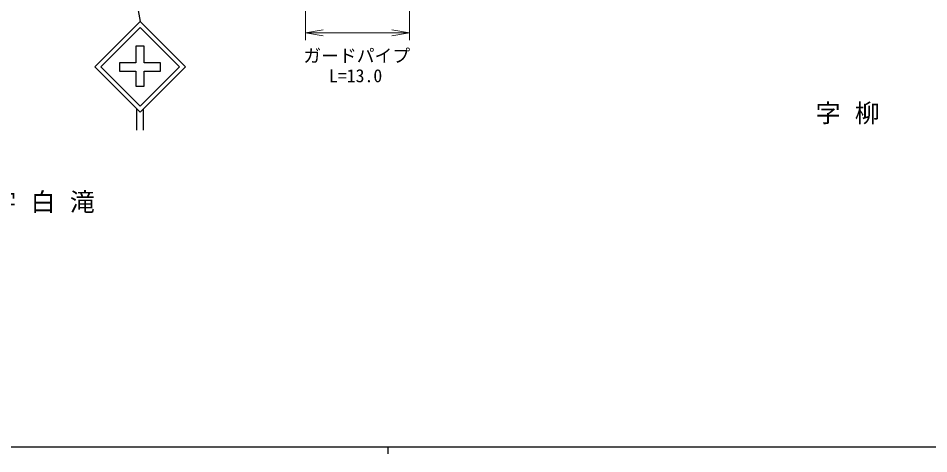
# Model space of a CAD drawing. Units: millimetres, scale not verified. Extents: x 40000 to 680000, y 20000 to 380000.
# Drawn here: x 116120 to 243920, y 204000 to 265166 of the extents above; entities that cross this region are included whole.
import ezdxf
from ezdxf.enums import TextEntityAlignment as Align

# ---------------------------------------------------------------- set-up
doc = ezdxf.new("R2010")
doc.units = ezdxf.units.MM
doc.header["$LTSCALE"] = 1000
for name, color, linetype, lineweight in [('M-BMK-HTXT', 7, 'Continuous', 13), ('M-STR-HTXT', 7, 'Continuous', 13), ('M-STR-STRC', 7, 'Continuous', 25), ('M-TTL-BAND', 7, 'Continuous', 25)]:
    doc.layers.add(name, color=color, linetype=linetype, lineweight=lineweight)
doc.styles.add('ＭＳ ゴシック', font='')
doc.styles.get('ＭＳ ゴシック').set_extended_font_data('MS Gothic')

# ---------------------------------------------------------------- blocks, each defined once
blk = doc.blocks.new('open_arrow')
at = {"color": 0, "linetype": 'Continuous', "lineweight": -2}
blk.add_lwpolyline([(7.5, 1.25), (0, 0), (7.5, -1.25)], dxfattribs=at)

msp = doc.modelspace()

# ---------------------------------------------------------------- linework, layer by layer
at = {"layer": 'M-STR-HTXT'}
for p, q in [((156436, 271297), (156436, 262104)), ((171041, 271297), (171041, 262104)), ((156436, 263104), (171041, 263104))]:
    msp.add_line(p, q, dxfattribs=at)
at = {"layer": 'M-STR-STRC'}
for p, q in [((128412, 293231), (133221, 264685)), ((132721, 252457), (132721, 249457)), ((133721, 249457), (133721, 252457))]:
    msp.add_line(p, q, dxfattribs=at)
for points in [[(133221, 251957), (139585, 258321), (133221, 264685), (126857, 258321)], [(133221, 252806), (138737, 258321), (133221, 263837), (127706, 258321)], [(133797, 258897), (133797, 261234), (132646, 261234), (132646, 258897), (130345, 258897), (130345, 257746), (132646, 257746), (132646, 255625), (133797, 255625), (133797, 257746), (136098, 257746), (136098, 258897)]]:
    msp.add_lwpolyline(points, close=True, dxfattribs=at)
at = {"layer": 'M-TTL-BAND'}
for p, q in [((40000, 205000), (579000, 205000)), ((168000, 205000), (168000, 204000))]:
    msp.add_line(p, q, dxfattribs=at)

# ---------------------------------------------------------------- block references
at = {"layer": 'M-STR-HTXT', "xscale": 333, "yscale": 333}
msp.add_blockref('open_arrow', (156436, 263104), dxfattribs=at)
at = {"layer": 'M-STR-HTXT', "xscale": 333, "yscale": 333, "rotation": 180}
msp.add_blockref('open_arrow', (171041, 263104), dxfattribs=at)

# ---------------------------------------------------------------- texts
at = {"layer": 'M-BMK-HTXT', "char_height": 2566, "attachment_point": 5, "style": 'ＭＳ ゴシック'}
for s, insert in [('\\T1.57;字柳', (233534, 251693)), ('\\T1.57;字白滝', (120615, 239225))]:
    msp.add_mtext(s, dxfattribs=dict(at, insert=insert))
at = {"layer": 'M-STR-HTXT', "style": 'ＭＳ ゴシック'}
msp.add_text('ガードパイプ', height=1833, dxfattribs=at).set_placement((163630, 259898), align=Align.MIDDLE_CENTER)
msp.add_text('L=13.0', height=1833, dxfattribs=at).set_placement((163472, 255624), align=Align.BOTTOM_CENTER)

doc.saveas('drawing.dxf')
